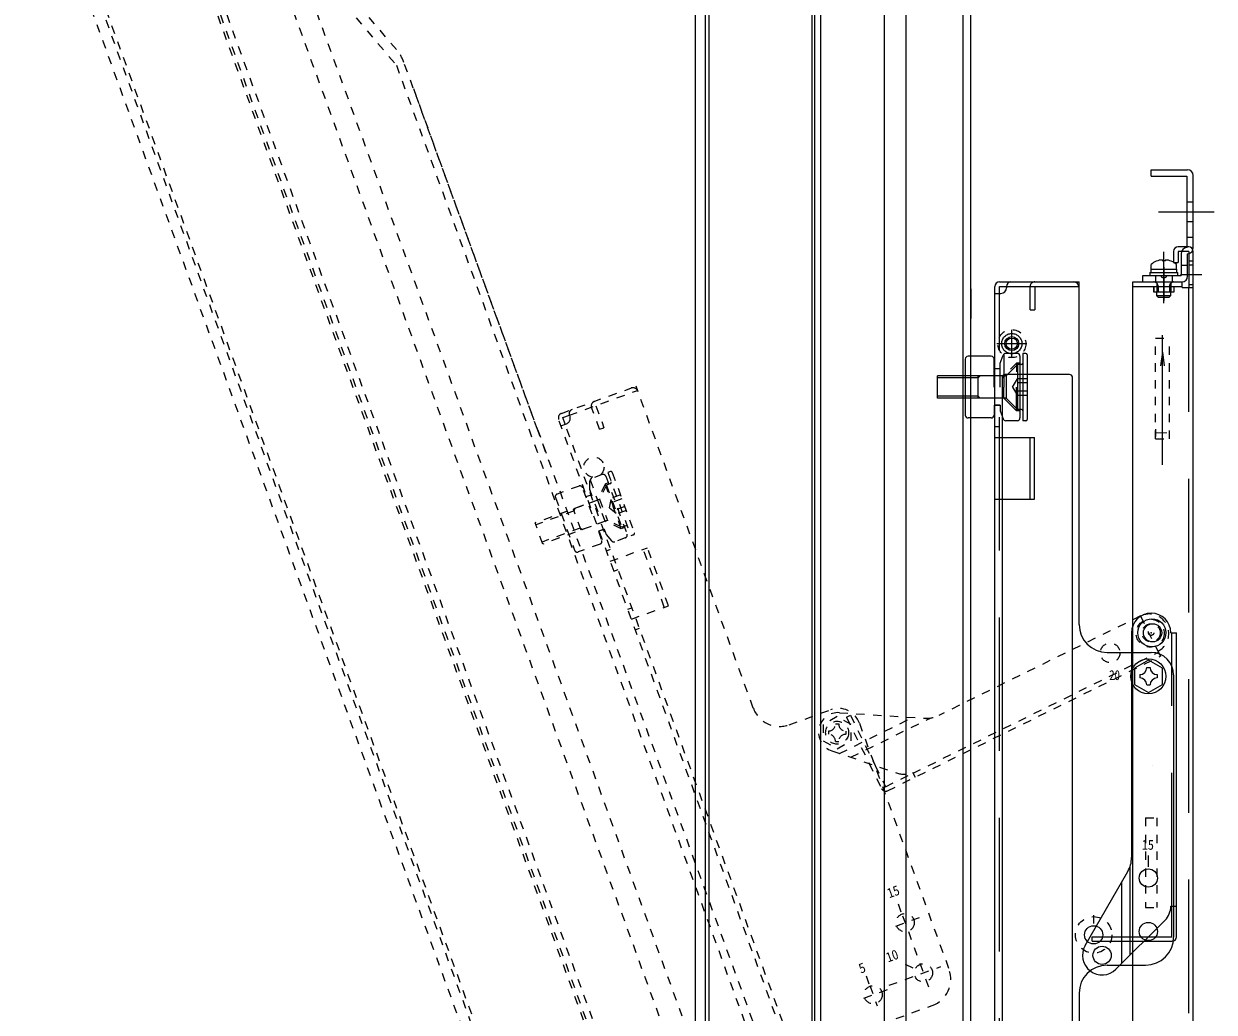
# Model space of a CAD drawing. Units: millimetres, scale not verified. Extents: x -62 to 63, y -57 to 57.
# Drawn here: x 25.32 to 39.47, y 11.19 to 22.94 of the extents above; entities that cross this region are included whole.
import ezdxf
from ezdxf.enums import TextEntityAlignment as Align

# ---------------------------------------------------------------- set-up
doc = ezdxf.new("R2010")
doc.units = ezdxf.units.MM
doc.header["$LTSCALE"] = 0.125
doc.header["$PDMODE"] = 32
doc.header["$PDSIZE"] = 0.0625
for name, pattern in [('USER1', [0.8, 0.45, -0.05, 0.1, -0.05, 0.1, -0.05]), ('USER2', [50.8, 31.75, -6.35, 6.35, -6.35]), ('USER3', [19.05, 12.7, -6.35]), ('USER4', [6.36, 0.01, -6.35]), ('USER5', [1.4, 0.7, -0.7])]:
    doc.linetypes.add(name, pattern=pattern)
doc.layers.add('0-5_GAIKEI', color=1, linetype='USER5', lineweight=18)
doc.layers.add('0-7_S1', color=1, linetype='USER5', lineweight=18)
doc.styles.add('ＭＳ ゴシック', font='')
doc.styles.get('ＭＳ ゴシック').set_extended_font_data('MS Gothic')

msp = doc.modelspace()

# ---------------------------------------------------------------- linework, layer by layer
at = {"layer": '0-5_GAIKEI', "linetype": 'Continuous'}
for p, q in [((34.6884, 28.9051), (34.6884, -1.6682)), ((33.4647, 28.8279), (33.4647, -1.591)), ((34.7963, -0.6221), (34.7963, 27.6818)), ((35.8089, -0.5561), (35.8089, 26.244)), ((36.5784, 19.7863), (36.5784, 23.3789)), ((36.5784, 19.7863), (36.5784, 23.1375)), ((36.5784, 19.7863), (36.5784, 22.7839)), ((36.5784, 19.7863), (36.5784, 22.7839)), ((36.5784, 19.7863), (36.5784, 22.7839)), ((38.7217, 21.1251), (38.7217, 21.2018)), ((38.7217, 21.2018), (39.1551, 21.2018)), ((38.7217, 21.1251), (39.1451, 21.1251)), ((39.1451, 21.1251), (39.1451, 20.2785)), ((39.2217, 20.2778), (39.2217, 21.1351)), ((38.9884, 20.2318), (38.9884, 20.0985)), ((39.1684, 20.2851), (39.0417, 20.2851)), ((39.0417, 20.2318), (39.0417, 20.0985)), ((39.1684, 20.2318), (39.0417, 20.2318)), ((39.1684, 20.2318), (39.1684, 19.8018)), ((39.2217, 3.6051), (39.2217, 20.2318)), ((38.8517, 20.1309), (38.8517, 20.1176)), ((38.9884, 20.0985), (39.0417, 20.0985)), ((39.0784, 20.2025), (39.0784, 19.9451)), ((39.1551, 19.9351), (39.1551, 20.2018)), ((38.7051, 19.9785), (39.0384, 19.9785)), ((38.7051, 19.9785), (38.7051, 19.9451)), ((38.7184, 20.0218), (39.0251, 20.0218)), ((38.7184, 20.0218), (38.7184, 19.9785)), ((38.7217, 20.0218), (38.7217, 20.0768)), ((39.0217, 20.0218), (39.0217, 20.0768)), ((39.0251, 19.9785), (39.0251, 20.0218)), ((39.0384, 19.9451), (39.0384, 19.9785)), ((36.8651, 4.6885), (36.8651, 19.813)), ((36.9184, 19.8151), (37.0017, 19.8151)), ((36.9184, 19.7318), (36.9184, 19.8151)), ((36.9206, 19.8685), (37.8651, 19.8685)), ((37.0017, 19.8151), (37.0017, 19.7985)), ((37.8651, 15.798), (37.8651, 19.8685)), ((38.5051, 3.9685), (38.5051, 19.8685)), ((38.5051, 19.8685), (39.0884, 19.8685)), ((38.5051, 19.8151), (39.0884, 19.8151)), ((38.6217, 19.9451), (39.0784, 19.9451)), ((38.6217, 19.8685), (38.6217, 19.9451)), ((38.6217, 19.8685), (39.0884, 19.8685)), ((38.7051, 19.9451), (39.0384, 19.9451)), ((38.7517, 19.7485), (38.7517, 19.8151)), ((38.7517, 19.8151), (38.7517, 19.7485)), ((38.7884, 19.8539), (38.7884, 19.7485)), ((38.9551, 19.8539), (38.9551, 19.7485)), ((38.9917, 19.8151), (38.9917, 19.7485)), ((39.0884, 19.8018), (39.0884, 19.8685)), ((36.5784, 19.7863), (36.5784, 19.4328)), ((36.8651, 19.7318), (36.935, 19.7318)), ((38.9917, 19.7485), (38.7517, 19.7485)), ((38.7884, 19.7062), (38.7884, 19.7485)), ((38.8062, 19.6885), (38.9373, 19.6885)), ((38.9373, 19.6885), (38.9551, 19.7062)), ((38.9551, 19.7062), (38.9551, 19.7485)), ((39.0884, 19.8018), (39.2217, 19.8018)), ((36.8217, 18.9851), (36.5451, 18.9851)), ((36.9285, 18.9022), (36.9629, 18.9965)), ((36.9709, 19.0089), (36.9709, 18.6185)), ((37.1284, 19.0185), (36.9942, 19.0185)), ((37.1617, 18.9851), (37.1617, 18.2518)), ((37.2316, 19.0185), (37.1983, 19.0185)), ((37.1983, 19.0185), (37.1983, 18.2185)), ((37.2483, 19.0018), (37.2483, 18.2351)), ((38.8551, 19.0351), (38.8333, 18.8699)), ((38.8551, 19.0351), (38.8768, 18.8699)), ((38.8551, 18.1685), (38.8551, 19.0351)), ((36.5117, 18.9518), (36.5117, 18.2851)), ((36.8551, 18.6185), (36.8551, 18.9518)), ((36.9284, 18.8351), (36.8551, 18.8351)), ((36.9284, 18.6185), (36.9284, 18.9018)), ((37.1317, 18.8851), (37.0022, 18.7557)), ((37.1317, 18.8851), (37.1317, 18.3518)), ((37.1816, 18.8851), (37.1317, 18.8851)), ((36.1816, 18.4851), (36.1816, 18.7518)), ((36.9928, 18.7518), (36.1816, 18.7518)), ((36.665, 18.7268), (36.1816, 18.7268)), ((36.665, 18.7268), (36.69, 18.7518)), ((36.665, 18.4851), (36.665, 18.7518)), ((36.9517, 18.7187), (37.0014, 18.7685)), ((36.9517, 18.7351), (36.9517, 4.9685)), ((37.7517, 18.7685), (36.9851, 18.7685)), ((36.9983, 18.753), (36.9983, 18.484)), ((37.7851, 4.9685), (37.7851, 18.7351)), ((37.1201, 18.3351), (37.1201, 18.6185)), ((36.665, 18.5101), (36.1816, 18.5101)), ((36.9928, 18.4851), (36.1816, 18.4851)), ((36.9701, 18.4851), (36.5117, 18.4851)), ((36.665, 18.5101), (36.69, 18.4851)), ((36.8551, 18.4018), (36.8551, 18.2851)), ((36.9284, 18.4018), (36.8551, 18.4018)), ((36.9284, 18.4018), (36.9284, 18.3351)), ((37.1317, 18.3518), (37.0022, 18.4812)), ((36.8217, 18.2518), (36.5451, 18.2518)), ((36.9285, 18.3348), (36.9629, 18.2404)), ((37.1617, 18.3351), (37.1201, 18.3351)), ((37.1816, 18.3518), (37.1317, 18.3518)), ((37.1284, 18.2185), (36.9942, 18.2185)), ((37.2316, 18.2185), (37.1983, 18.2185)), ((38.4884, 15.698), (38.4884, 13.0269)), ((38.9551, 15.698), (39.0217, 15.698)), ((39.0217, 12.0847), (39.0217, 15.698)), ((38.1984, 15.4647), (38.7217, 15.4647)), ((38.6884, 15.3738), (38.5217, 15.2776)), ((38.5217, 15.2776), (38.5217, 15.0851)), ((38.6687, 15.2847), (38.7081, 15.2847)), ((38.8551, 15.2776), (38.6884, 15.3738)), ((38.8551, 15.0851), (38.8551, 15.2776)), ((38.5851, 15.2011), (38.5851, 15.1617)), ((38.7917, 15.2011), (38.7917, 15.1617)), ((38.9884, 15.198), (38.9884, 12.0814)), ((38.5217, 15.0851), (38.6884, 14.9889)), ((38.6687, 15.078), (38.7081, 15.078)), ((38.6884, 14.9889), (38.8551, 15.0851)), ((38.7383, 14.1153), (38.7387, 14.1153)), ((38.6884, 12.9168), (38.6884, 13.0502)), ((38.4717, 11.8681), (38.4717, 12.9228)), ((37.9363, 11.9814), (38.4437, 12.8602)), ((38.3717, 11.7681), (38.3717, 12.7355)), ((38.0384, 12.2414), (38.0384, 12.3414)), ((38.9551, 12.448), (39.0217, 12.448)), ((38.9684, 12.0847), (38.9684, 12.448)), ((38.3034, 11.6997), (38.8867, 12.283)), ((38.635, 12.0314), (38.9684, 12.0314)), ((38.6884, 12.0847), (38.9684, 12.0847)), ((38.1984, 11.748), (38.6551, 11.748)), ((37.8651, 11.4147), (37.8651, 7.0196))]:
    msp.add_line(p, q, dxfattribs=at)
at = {"layer": '0-5_GAIKEI', "color": 7, "linetype": 'Continuous'}
for p, q in [((34.7217, 28.9051), (34.7217, -1.6682)), ((33.3051, -1.4038), (33.3051, 28.6407)), ((36.5784, 2.7034), (36.5784, 24.4286))]:
    msp.add_line(p, q, dxfattribs=at)
at = {"layer": '0-5_GAIKEI', "linetype": 'USER3'}
for p, q in [((39.1451, 20.8185), (39.2217, 20.8185)), ((39.1451, 20.5851), (39.2217, 20.5851)), ((39.1451, 20.4018), (39.2217, 20.4018)), ((39.1684, 20.1185), (39.2217, 20.1185)), ((39.0784, 20.0685), (39.1551, 20.0685)), ((39.0784, 20.0685), (39.1551, 20.0685)), ((39.2217, 20.0685), (39.1684, 20.0685)), ((37.0017, 19.8151), (37.8651, 19.8151)), ((37.2817, 19.5351), (37.2817, 19.8129)), ((37.3373, 19.8129), (37.3373, 19.5351)), ((38.7717, 19.9451), (38.7717, 19.8685)), ((38.8051, 19.8151), (38.8051, 19.7485)), ((38.9384, 19.8151), (38.9384, 19.7485)), ((38.9717, 19.9451), (38.9717, 19.8685)), ((39.2217, 19.8351), (39.1684, 19.8351)), ((36.9184, 4.7685), (36.9184, 19.7318)), ((39.1684, 4.0351), (39.1684, 19.8018)), ((37.2817, 19.5351), (37.3373, 19.5351)), ((37.075, 18.6185), (37.1317, 18.7166)), ((37.2483, 18.7166), (37.1317, 18.7166)), ((37.075, 18.6185), (37.1317, 18.5203)), ((37.2483, 18.6675), (37.1317, 18.6675)), ((37.2483, 18.5694), (37.1317, 18.5694)), ((36.8651, 18.4018), (36.9184, 18.4018)), ((37.2483, 18.5203), (37.1317, 18.5203)), ((36.8651, 18.1518), (36.9184, 18.1518)), ((36.8651, 18.0185), (37.3351, 18.0185)), ((37.2817, 17.2851), (37.2817, 18.0185)), ((37.3351, 17.2851), (37.3351, 18.0185)), ((36.8651, 17.2851), (37.3351, 17.2851)), ((38.9684, 12.448), (38.9684, 15.698)), ((38.0217, 12.0847), (38.6884, 12.0847)), ((38.0217, 12.0314), (38.635, 12.0314))]:
    msp.add_line(p, q, dxfattribs=at)
at = {"layer": '0-5_GAIKEI', "linetype": 'USER2'}
for p, q in [((38.8098, 20.7018), (39.4704, 20.7018)), ((38.8717, 19.6167), (38.8717, 20.2276)), ((38.8717, 20.0451), (38.8717, 19.7685)), ((38.8717, 19.9685), (38.8717, 19.6485)), ((39.3217, 19.9518), (39.0717, 19.9518)), ((37.0651, 18.972), (37.0651, 19.2994)), ((36.8889, 19.1351), (37.2441, 19.1351)), ((38.8551, 17.6959), (38.8551, 19.234))]:
    msp.add_line(p, q, dxfattribs=at)
at = {"layer": '0-5_GAIKEI', "linetype": 'USER1'}
for p, q in [((38.7717, 19.2018), (38.9384, 19.2018)), ((38.7717, 18.0018), (38.7717, 19.2018)), ((38.9384, 18.0018), (38.9384, 19.2018)), ((38.7717, 18.0018), (38.9384, 18.0018)), ((38.6551, 13.498), (38.7884, 13.498)), ((38.6551, 13.498), (38.6551, 12.4314)), ((38.7884, 13.498), (38.7884, 12.4314)), ((38.6551, 12.4314), (38.7884, 12.4314))]:
    msp.add_line(p, q, dxfattribs=at)
at = {"layer": '0-5_GAIKEI', "linetype": 'USER4'}
for p, q in [((37.1617, 18.9018), (37.1201, 18.9018)), ((37.1201, 18.9018), (37.1201, 18.6185)), ((36.9689, 18.7518), (36.5117, 18.7518)), ((38.0217, 12.0314), (38.0217, 12.0847))]:
    msp.add_line(p, q, dxfattribs=at)
at = {"layer": '0-5_GAIKEI', "linetype": 'Continuous'}
for points in [[(33.4246, -1.591), (33.4246, 28.8279), (33.31, 28.6407)], [(35.2369, 27.0891), (35.5506, 26.244), (35.5506, -0.5561)], [(35.8089, 26.244), (36.4829, 24.4286), (36.4829, 2.6427)], [(38.8917, 20.1309), (38.8917, 20.1176), (38.8517, 20.1176)], [(38.9917, 19.8151), (38.9917, 19.7485), (38.7517, 19.7485)], [(38.8062, 19.6885), (38.7884, 19.7062), (38.9551, 19.7062)], [(37.1201, 18.3351), (36.9701, 18.4851), (36.9701, 18.6185)]]:
    msp.add_lwpolyline(points, dxfattribs=at)
at = {"layer": '0-5_GAIKEI', "linetype": 'USER4'}
msp.add_lwpolyline([(37.1201, 18.9018), (36.9701, 18.7518), (36.9701, 18.6185)], dxfattribs=at)
at = {"layer": '0-5_GAIKEI', "linetype": 'USER1'}
for centre, radius in [((37.0651, 19.1351), 0.1667), ((38.0384, 12.108), 0.2167)]:
    msp.add_circle(centre, radius, dxfattribs=at)
at = {"layer": '0-5_GAIKEI', "linetype": 'USER3'}
msp.add_circle((37.0651, 19.1351), 0.12, dxfattribs=at)
at = {"layer": '0-5_GAIKEI', "linetype": 'Continuous'}
for centre, radius in [((37.0651, 19.1351), 0.0833), ((37.0651, 19.1351), 0.0667), ((38.7301, 15.698), 0.1667), ((38.7384, 15.698), 0.1083), ((38.6884, 15.1814), 0.2083), ((38.6884, 12.7835), 0.1083), ((38.0384, 12.108), 0.1083), ((38.6884, 12.148), 0.1083), ((38.1384, 11.8647), 0.1083)]:
    msp.add_circle(centre, radius, dxfattribs=at)
for centre, radius, start, end in [((39.1551, 21.1351), 0.0667, 0, 90), ((39.0417, 20.2318), 0.0533, 90, 180), ((39.1551, 20.2025), 0.0767, 97.49472, 180), ((39.1451, 20.2778), 0.0767, 277.49472, 0), ((39.1684, 20.2318), 0.0533, 0, 90), ((38.8717, 19.8998), 0.2321, 94.94446, 130.27261), ((38.8717, 19.8998), 0.2321, 49.72739, 85.05554), ((36.9206, 19.8129), 0.0556, 90, 180), ((37.055, 19.8151), 0.0533, 90, 180), ((37.7984, 19.8018), 0.0667, 0, 90), ((39.0884, 19.9351), 0.0667, 270, 0), ((36.935, 19.7985), 0.0667, 270, 0), ((36.5451, 18.9518), 0.0333, 90, 180), ((36.8217, 18.9518), 0.0333, 0, 90), ((36.9942, 18.9851), 0.0333, 90, 160), ((37.1284, 18.9851), 0.0333, 0, 90), ((37.2316, 19.0018), 0.0167, 0, 90), ((37.1816, 18.9018), 0.0167, 270, 0), ((36.9851, 18.7351), 0.0333, 90, 180), ((36.9928, 18.7651), 0.0133, 270, 315), ((37.7517, 18.7351), 0.0333, 0, 90), ((36.9928, 18.4718), 0.0133, 45, 90), ((36.5451, 18.2851), 0.0333, 180, 270), ((36.8217, 18.2851), 0.0333, 270, 0), ((37.1284, 18.2518), 0.0333, 270, 0), ((37.1816, 18.3351), 0.0167, 0, 90), ((36.9942, 18.2518), 0.0333, 200, 270), ((37.2316, 18.2351), 0.0167, 270, 0), ((38.7217, 15.698), 0.2333, 0, 180), ((38.1984, 15.798), 0.3333, 180, 270), ((38.7217, 15.198), 0.2667, 0, 90), ((38.5851, 15.2847), 0.0837, 270, 0), ((38.7917, 15.2847), 0.0837, 180, 270), ((38.5851, 15.078), 0.0837, 0, 90), ((38.7917, 15.078), 0.0837, 90, 180), ((38.1551, 13.0269), 0.3333, 330, 0), ((38.7217, 12.448), 0.2333, 315, 0), ((38.6551, 12.0814), 0.3333, 270, 0), ((38.9684, 12.0847), 0.0533, 270, 0), ((38.1384, 11.8647), 0.2333, 150, 315), ((38.1984, 11.4147), 0.3333, 90, 180)]:
    msp.add_arc(centre, radius, start, end, dxfattribs=at)
at = {"layer": '0-5_GAIKEI', "linetype": 'USER3'}
for centre, radius, start, end in [((37.3373, 19.8129), 0.0556, 90, 180), ((38.7517, 19.8151), 0.0533, 0, 90), ((38.9917, 19.8151), 0.0533, 90, 180)]:
    msp.add_arc(centre, radius, start, end, dxfattribs=at)
at = {"layer": '0-5_GAIKEI'}
msp.add_point((38.8717, 19.9451), dxfattribs=at)
at = {"layer": '0-7_S1'}
for p, q in [((26.5343, 26.0379), (36.991, -2.6916)), ((26.5657, 26.0493), (37.0224, -2.6802)), ((25.4108, 25.5468), (35.8147, -3.0376)), ((35.6007, -2.9163), (25.3248, 25.3164)), ((36.7347, -1.6717), (27.0542, 24.9253)), ((29.7525, 22.6307), (28.4983, 24.1061)), ((37.6636, -1.2633), (28.4974, 23.9206)), ((37.2719, 2.0628), (29.8414, 22.4778)), ((29.954, 22.1684), (30.198, 21.498)), ((30.2004, 21.4914), (30.198, 21.498)), ((31.4292, 18.1155), (30.2004, 21.4914)), ((31.4292, 18.1155), (30.283, 21.2645)), ((31.4292, 18.1155), (30.4039, 20.9323)), ((31.4292, 18.1155), (30.4039, 20.9323)), ((31.4292, 18.1155), (30.4039, 20.9323)), ((31.7133, 18.3063), (32.6007, 18.6293)), ((33.9929, 14.8043), (32.6007, 18.6293)), ((32.1238, 18.3966), (32.2188, 18.1356)), ((31.7579, 18.1771), (31.7294, 18.2554)), ((31.8077, 18.2839), (31.8134, 18.2682)), ((32.1666, 18.1166), (32.0716, 18.3776)), ((31.4292, 18.1155), (31.5501, 17.7832)), ((36.8529, 4.0228), (31.68, 18.2352)), ((31.7078, 18.1589), (31.7735, 18.1828)), ((36.8757, 4.1162), (31.7579, 18.1771)), ((32.1666, 18.1166), (32.2188, 18.1356)), ((32.1992, 17.5786), (32.0731, 17.5327)), ((32.2419, 17.5587), (32.4928, 16.8696)), ((32.2962, 17.6139), (32.2649, 17.6025)), ((32.2649, 17.6025), (32.5385, 16.8508)), ((32.3176, 17.604), (32.5798, 16.8835)), ((31.9225, 17.4424), (31.6625, 17.3478)), ((32.0792, 17.1092), (31.9652, 17.4225)), ((32.0512, 17.401), (32.0512, 17.5014)), ((32.1481, 17.1343), (32.0512, 17.4006)), ((32.0545, 17.5158), (32.188, 17.1489)), ((32.2479, 17.4544), (32.1706, 17.2886)), ((32.2705, 17.4804), (32.2313, 17.4661)), ((32.2313, 17.4661), (32.3282, 17.1999)), ((32.2948, 17.4715), (32.2479, 17.4544)), ((32.2479, 17.4544), (32.4303, 16.9533)), ((32.163, 17.2817), (31.4007, 17.0042)), ((31.6425, 17.3051), (31.8706, 16.6786)), ((32.1405, 17.2735), (31.711, 17.1171)), ((32.074, 17.3379), (32.0051, 17.3128)), ((32.1678, 17.2846), (32.2598, 17.0318)), ((32.2859, 17.1845), (32.3056, 17.2961)), ((32.4151, 17.336), (32.3056, 17.2961)), ((32.4319, 17.2899), (32.3223, 17.25)), ((31.8635, 17.146), (31.4093, 16.9807)), ((31.9462, 16.919), (31.855, 17.1695)), ((31.8635, 17.146), (31.8785, 17.1781)), ((32.2859, 17.1845), (32.3727, 17.1116)), ((32.4251, 16.9336), (32.3282, 17.1999)), ((32.4655, 17.1976), (32.3559, 17.1577)), ((32.4823, 17.1515), (32.3727, 17.1116)), ((31.492, 16.7536), (31.4007, 17.0042)), ((32.2542, 17.0311), (31.492, 16.7536)), ((32.2329, 17.0233), (31.8022, 16.8665)), ((32.4303, 16.9533), (32.2644, 17.0306)), ((31.9376, 16.9424), (31.4834, 16.7771)), ((31.9376, 16.9424), (31.9697, 16.9275)), ((32.2222, 16.9307), (32.1533, 16.9056)), ((32.1533, 16.9056), (32.1932, 16.796)), ((32.1627, 16.9091), (32.2128, 16.9273)), ((32.2222, 16.9307), (32.245, 16.8681)), ((32.2453, 16.8678), (32.3098, 16.7909)), ((32.4643, 16.9479), (32.4251, 16.9336)), ((32.4772, 16.9704), (32.4303, 16.9533)), ((32.5698, 16.8622), (32.5385, 16.8508)), ((32.1733, 16.7533), (31.9133, 16.6587)), ((32.2482, 16.6741), (32.2983, 16.6924)), ((32.2938, 16.5489), (32.7354, 16.7096)), ((32.4728, 16.8269), (32.3467, 16.781)), ((32.9863, 16.0205), (32.7354, 16.7096)), ((32.9361, 16.0023), (32.6853, 16.6914)), ((32.3365, 16.4314), (32.3867, 16.4496)), ((32.5019, 15.9772), (32.552, 15.9954)), ((32.5446, 15.8597), (32.9863, 16.0205)), ((38.5945, 15.8979), (36.199, 14.7162)), ((38.5945, 15.8979), (38.801, 15.4794)), ((32.5902, 15.7345), (32.6403, 15.7527)), ((35.5899, 13.8211), (38.8305, 15.4196)), ((35.8922, 14.0297), (38.8069, 15.4674)), ((38.801, 15.4794), (38.8305, 15.4196)), ((34.4202, 14.6051), (34.9119, 14.7841)), ((35.0171, 14.7488), (36.0298, 14.6825)), ((35.0997, 14.6943), (35.1475, 14.7179)), ((35.1475, 14.7179), (35.4425, 14.1201)), ((34.9895, 14.7036), (34.8228, 14.6074)), ((34.8228, 14.6074), (34.8228, 14.4149)), ((34.9698, 14.6145), (35.0092, 14.6145)), ((35.1562, 14.6074), (34.9895, 14.7036)), ((35.0184, 14.264), (35.886, 14.692)), ((35.0997, 14.6943), (35.371, 14.1443)), ((35.1523, 14.2185), (36.0983, 14.6851)), ((35.1562, 14.4149), (35.1562, 14.6074)), ((35.2537, 14.6247), (36.3197, 11.696)), ((34.8862, 14.5308), (34.8862, 14.4915)), ((35.0928, 14.5308), (35.0928, 14.4915)), ((34.8228, 14.4149), (34.9895, 14.3187)), ((34.9269, 14.295), (35.7081, 14.0299)), ((34.9698, 14.4078), (35.0092, 14.4078)), ((34.9895, 14.3187), (35.1562, 14.4149)), ((35.371, 14.1443), (35.5185, 13.8453)), ((35.4425, 14.1201), (35.5663, 13.8689)), ((35.5663, 13.8689), (35.8922, 14.0297)), ((35.8863, 14.0416), (35.9158, 13.9818)), ((35.752, 12.3785), (35.7064, 12.5038)), ((35.688, 12.2133), (36.0006, 12.3271)), ((35.7676, 12.3356), (36.0774, 11.4845)), ((35.8941, 11.7124), (35.7733, 11.7688)), ((35.3722, 11.5215), (35.338, 11.6154)), ((35.61, 11.5087), (36.2223, 11.7315)), ((35.3068, 11.3558), (35.6237, 11.4711)), ((35.3779, 11.5058), (35.4655, 11.2653)), ((35.6913, 11.1126), (36.1205, 11.2688))]:
    msp.add_line(p, q, dxfattribs=at)
for points in [[(35.7771, -3.0512), (25.3732, 25.5331), (25.3295, 25.318)], [(27.6708, 24.519), (28.2547, 23.8322), (37.4209, -1.3517)], [(28.4974, 23.9206), (29.7517, 22.4452), (37.2029, 1.9731)], [(31.7294, 18.2554), (31.8077, 18.2839), (32.619, 18.5792)], [(32.2313, 17.4661), (32.1416, 17.2739), (32.1872, 17.1486)], [(32.4251, 16.9336), (32.2329, 17.0233), (32.1872, 17.1486)]]:
    msp.add_lwpolyline(points, dxfattribs=at)
for centre, radius in [((32.0998, 17.6666), 0.12), ((38.7097, 15.6933), 0.1667), ((38.7217, 15.698), 0.1083), ((38.2344, 15.4601), 0.1167), ((34.9895, 14.5112), 0.1367), ((35.7976, 12.2532), 0.1083), ((36.015, 11.6561), 0.1083), ((35.4179, 11.3962), 0.1083)]:
    msp.add_circle(centre, radius, dxfattribs=at)
for centre, radius, start, end in [((29.3716, 22.3068), 0.5, 20, 40.36769), ((32.5609, 18.5439), 0.0667, 20, 110), ((32.1238, 18.3966), 0.0556, 110, 200), ((31.7323, 18.2541), 0.0556, 110, 200), ((31.7507, 18.2454), 0.0667, 290, 20), ((31.8578, 18.3021), 0.0533, 110, 200), ((32.2106, 17.5473), 0.0333, 20, 110), ((32.3019, 17.5983), 0.0167, 20, 110), ((31.9339, 17.4111), 0.0333, 20, 110), ((32.0845, 17.5014), 0.0333, 110, 180), ((32.2891, 17.4872), 0.0167, 290, 20), ((31.6739, 17.3165), 0.0333, 110, 200), ((32.1585, 17.2942), 0.0133, 290, 335), ((32.2588, 17.0185), 0.0133, 65, 110), ((32.4614, 16.8582), 0.0333, 290, 20), ((32.4829, 16.9547), 0.0167, 20, 110), ((32.5641, 16.8778), 0.0167, 290, 20), ((32.1619, 16.7846), 0.0333, 290, 20), ((32.3353, 16.8123), 0.0333, 220, 290), ((31.9019, 16.69), 0.0333, 200, 290), ((38.6977, 15.6886), 0.2333, 296.25629, 116.25629), ((34.3061, 14.9184), 0.3333, 200, 290), ((35.0019, 14.516), 0.2333, 86.25629, 251.25629), ((35.0031, 14.5335), 0.2667, 20, 110), ((36.0515, 15.0152), 0.3333, 266.25629, 296.25629), ((34.8862, 14.6145), 0.0837, 270, 0), ((35.0928, 14.6145), 0.0837, 180, 270), ((34.8862, 14.4078), 0.0837, 0, 90), ((35.0928, 14.4078), 0.0837, 90, 180), ((35.7831, 14.2509), 0.2333, 251.25629, 296.25629), ((35.5663, 13.8689), 0.0533, 206.25629, 296.25629), ((36.0064, 11.582), 0.3333, 290, 20)]:
    msp.add_arc(centre, radius, start, end, dxfattribs=at)
msp.add_point((38.7217, 15.698), dxfattribs=at)

# ---------------------------------------------------------------- texts
at = {"layer": '0-5_GAIKEI', "color": 7, "style": 'ＭＳ ゴシック', "width": 0.75}
msp.add_text('Ｔ', height=0.1443, rotation=90, dxfattribs=at).set_placement((38.9535, 18.0018), align=Align.BOTTOM_LEFT)
at = {"layer": '0-5_GAIKEI', "color": 7, "style": 'ＭＳ ゴシック'}
for s, width, p in [('20', 0.8, (38.2229, 15.1014)), ('15', 0.9, (38.6107, 13.0847))]:
    msp.add_text(s, height=0.1173, dxfattribs=dict(at, width=width)).set_placement(p, align=Align.BOTTOM_LEFT)
at = {"layer": '0-7_S1', "color": 7, "style": 'ＭＳ ゴシック'}
for s, width, p in [('15', 0.9, (35.6216, 12.5097)), ('10', 0.9, (35.6075, 11.747)), (' 5', 0.95, (35.2113, 11.5884))]:
    msp.add_text(s, height=0.1173, rotation=20, dxfattribs=dict(at, width=width)).set_placement(p, align=Align.BOTTOM_LEFT)

doc.saveas('drawing.dxf')
